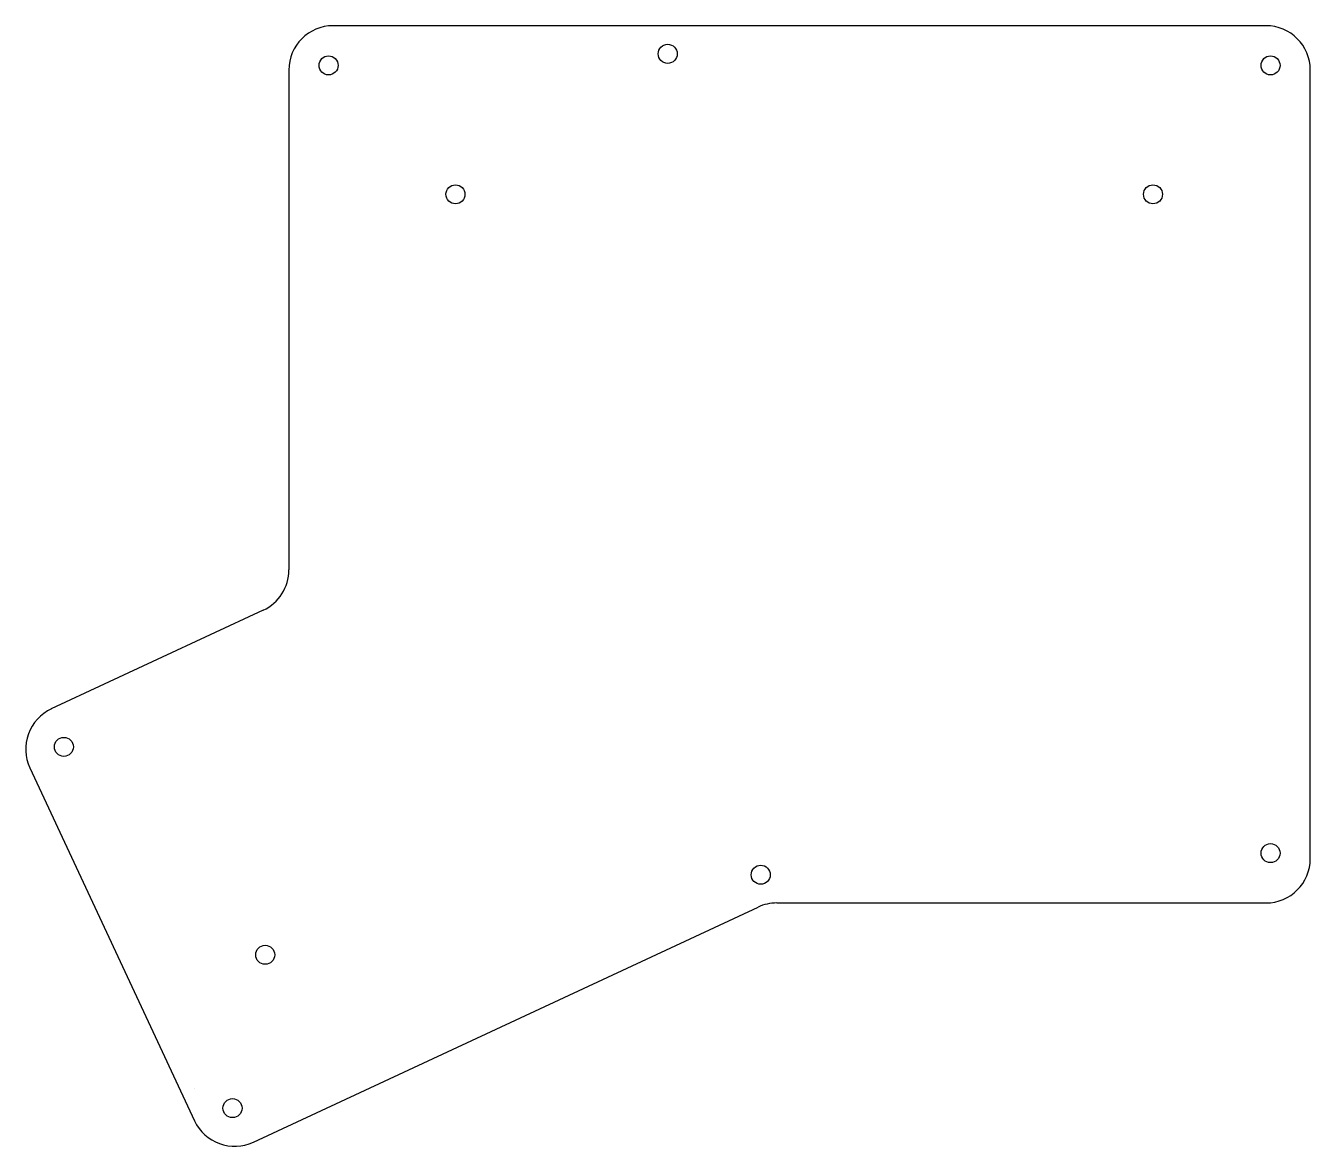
# Model space of a CAD drawing. Extents: x 12 to 215, y 10 to 187.
import ezdxf

# ---------------------------------------------------------------- set-up
doc = ezdxf.new("R2010")
doc.units = 0
doc.layers.get('0').update_dxf_attribs({"true_color": 0xffffff})

msp = doc.modelspace()

# ---------------------------------------------------------------- linework, layer by layer
at = {"color": 1, "true_color": 0xff0000}
for p, q in [((207.81, 186.61), (60.72, 186.61)), ((53.72, 179.61), (53.72, 100.73)), ((214.81, 55.18), (214.81, 179.61)), ((49.68, 94.38), (16.27, 78.8)), ((12.88, 69.5), (38.85, 13.82)), ((48.15, 10.43), (127.72, 47.53)), ((130.68, 48.18), (207.81, 48.18)), ((38.81, 18.92), (38.81, 18.92))]:
    msp.add_line(p, q, dxfattribs=at)
for centre in [(113.47, 182.17), (59.99, 180.35), (208.54, 180.35), (80, 160), (190, 160), (18.25, 72.81), (208.54, 56.04), (128.14, 52.63), (50, 40), (44.84, 15.8)]:
    msp.add_circle(centre, 1.5, dxfattribs=at)
for centre, start, end in [((60.72, 179.61), 90, 180), ((207.81, 179.61), 0, 90), ((46.72, 100.73), 294.9981, 0), ((19.23, 72.46), 114.9981, 204.9998), ((207.81, 55.18), 270, 0), ((130.68, 41.18), 90, 114.9954), ((45.19, 16.78), 204.9998, 294.9954)]:
    msp.add_arc(centre, 7, start, end, dxfattribs=at)

doc.saveas('drawing.dxf')
